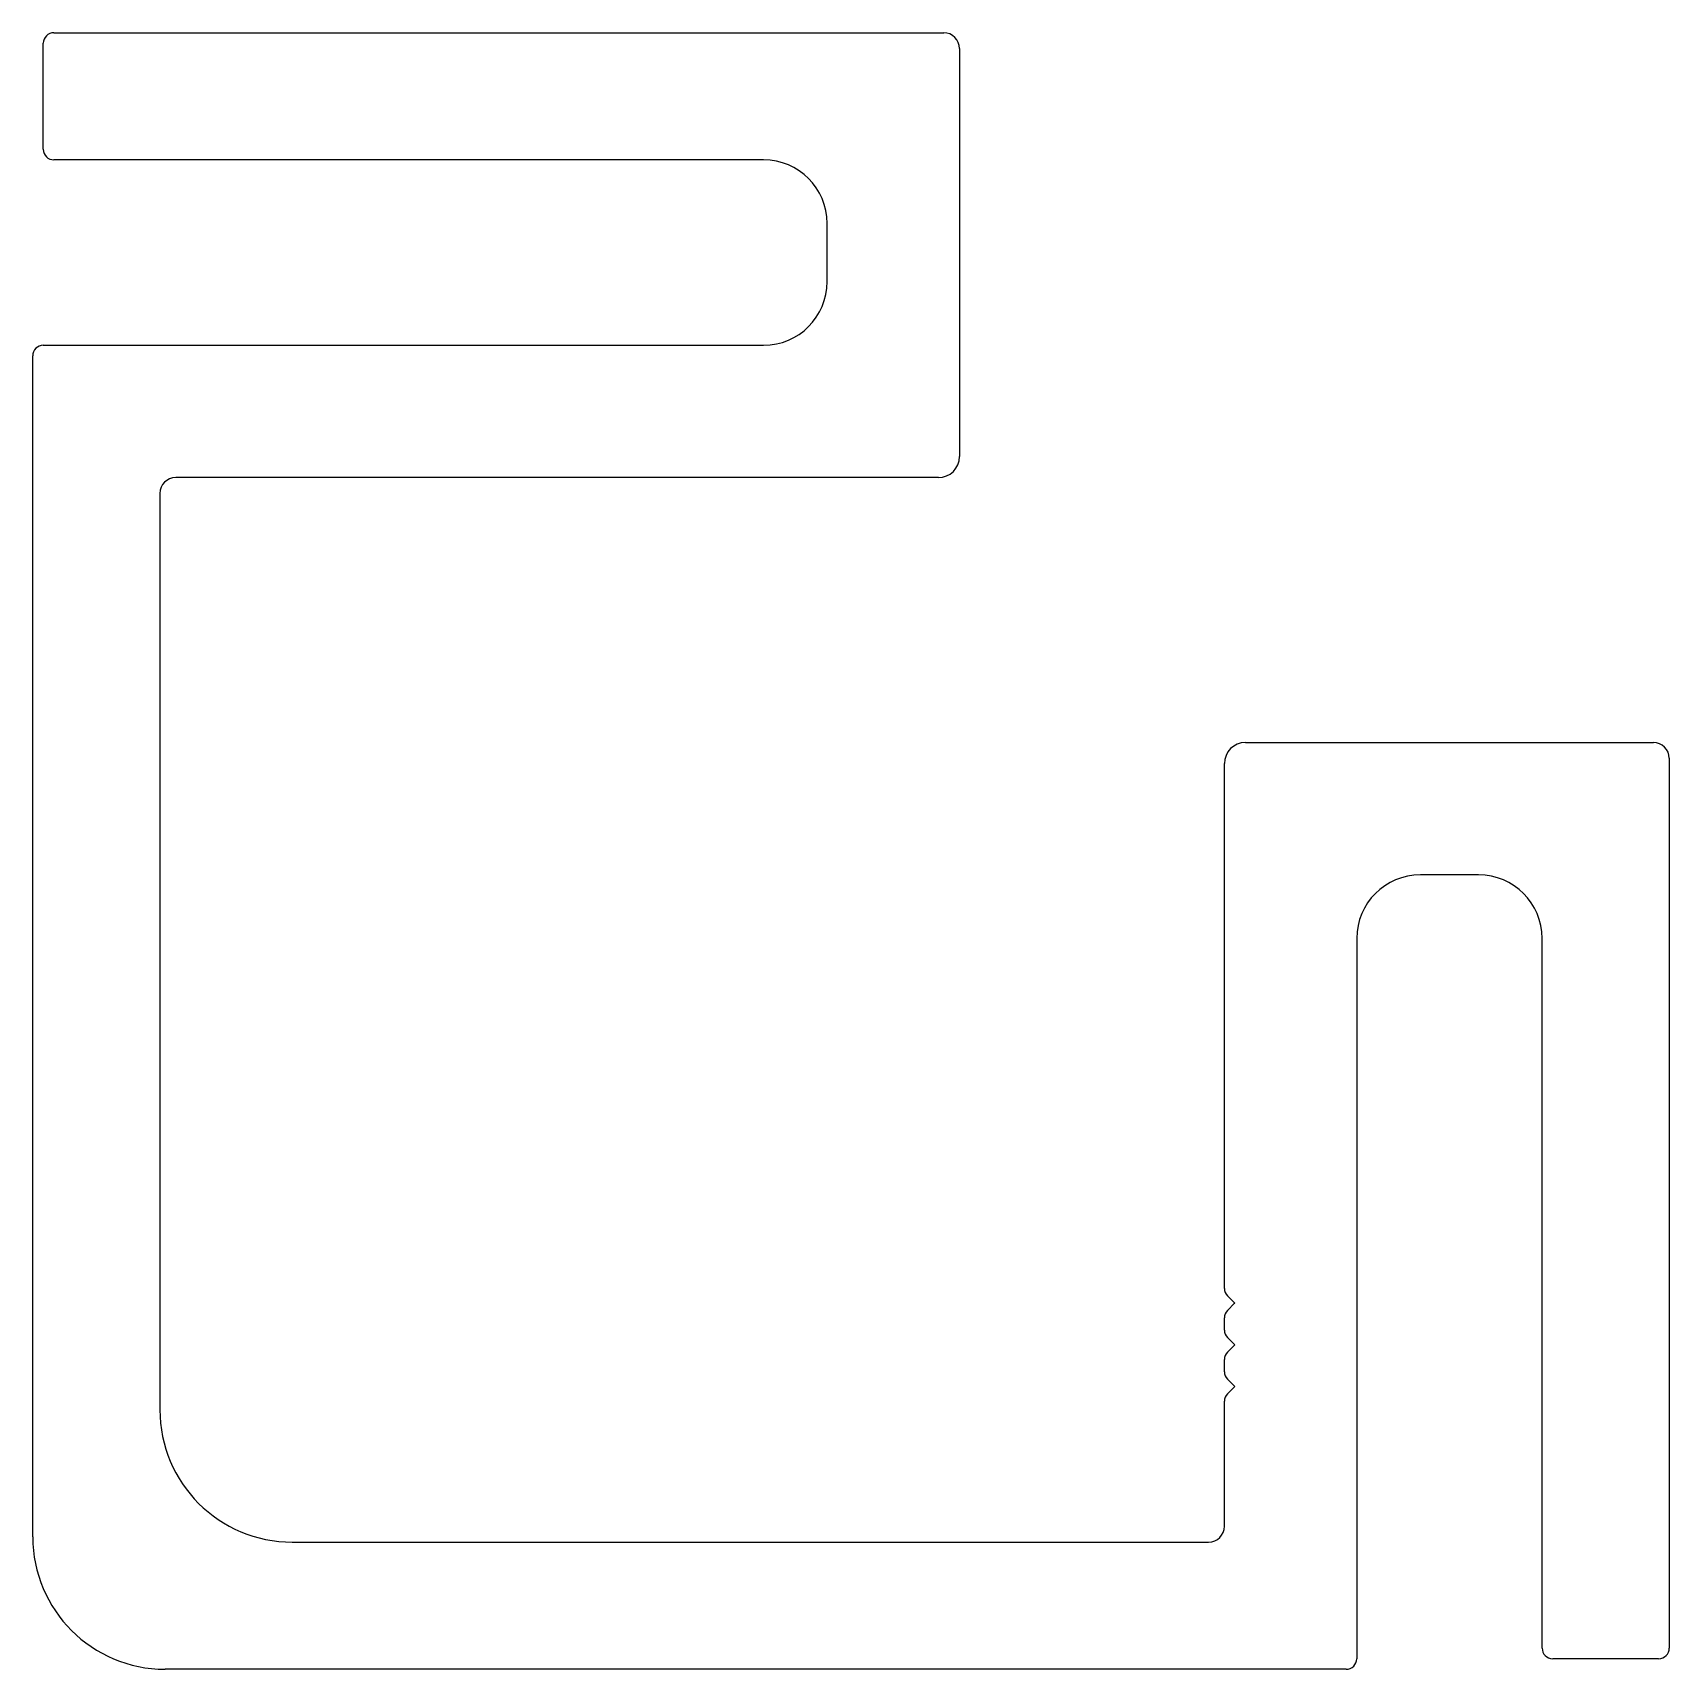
# Model space of a CAD drawing. Extents: x -19.1 to 20.1, y 0.8 to 40.
import ezdxf

# ---------------------------------------------------------------- set-up
doc = ezdxf.new("R2010")
doc.units = 0
doc.layers.add('1', color=7, linetype='CONTINUOUS')

msp = doc.modelspace()

# ---------------------------------------------------------------- linework, layer by layer
at = {"layer": '1', "color": 7, "linetype": 'CONTINUOUS'}
for p, q in [((-18.627, 40.049), (2.709, 40.049)), ((-18.881, 37.255), (-18.881, 39.795)), ((3.09, 39.668), (3.09, 29.889)), ((-1.609, 37.001), (-18.627, 37.001)), ((-0.085, 34.08), (-0.085, 35.477)), ((-19.135, 3.981), (-19.135, 32.302)), ((-18.881, 32.556), (-1.609, 32.556)), ((2.582, 29.381), (-15.706, 29.381)), ((-16.087, 29), (-16.087, 7.029)), ((9.948, 23.031), (19.727, 23.031)), ((9.44, 9.94), (9.44, 22.523)), ((20.108, 22.65), (20.108, 1.314)), ((15.536, 19.856), (14.139, 19.856)), ((12.615, 18.332), (12.615, 1.06)), ((17.06, 1.314), (17.06, 18.332)), ((9.684, 9.592), (9.513, 9.763)), ((9.513, 9.41), (9.684, 9.581)), ((9.44, 8.94), (9.44, 9.233)), ((9.684, 8.592), (9.513, 8.763)), ((9.513, 8.41), (9.684, 8.581)), ((9.44, 7.94), (9.44, 8.233)), ((9.684, 7.592), (9.513, 7.763)), ((9.513, 7.41), (9.684, 7.581)), ((9.44, 4.235), (9.44, 7.233)), ((-12.912, 3.854), (9.059, 3.854)), ((12.361, 0.806), (-15.96, 0.806)), ((19.854, 1.06), (17.314, 1.06))]:
    msp.add_line(p, q, dxfattribs=at)
for centre, radius, start, end in [((-18.627, 39.795), 0.254, 90, 180), ((2.709, 39.668), 0.381, 360, 90), ((-18.627, 37.255), 0.254, 180, 270), ((-1.609, 35.477), 1.524, 360, 90), ((-1.609, 34.08), 1.524, 270, 360), ((-18.881, 32.302), 0.254, 90, 180), ((2.582, 29.889), 0.508, 270, 0), ((-15.706, 29), 0.381, 90, 180), ((9.948, 22.523), 0.508, 90, 180), ((19.727, 22.65), 0.381, 0, 90), ((14.139, 18.332), 1.524, 90, 180), ((15.536, 18.332), 1.524, 360, 90), ((9.69, 9.94), 0.25, 180, 225), ((9.679, 9.586), 0.008, 315, 45), ((9.69, 9.233), 0.25, 135, 180), ((9.69, 8.94), 0.25, 180, 225), ((9.69, 8.233), 0.25, 135, 180), ((9.679, 8.586), 0.008, 315, 45), ((9.69, 7.94), 0.25, 180, 225), ((9.679, 7.586), 0.008, 315, 45), ((9.69, 7.233), 0.25, 135, 180), ((-12.912, 7.029), 3.175, 180, 270), ((-15.96, 3.981), 3.175, 180, 270), ((9.059, 4.235), 0.381, 270, 360), ((17.314, 1.314), 0.254, 180, 270), ((19.854, 1.314), 0.254, 270, 0), ((12.361, 1.06), 0.254, 270, 360)]:
    msp.add_arc(centre, radius, start, end, dxfattribs=at)

doc.saveas('drawing.dxf')
